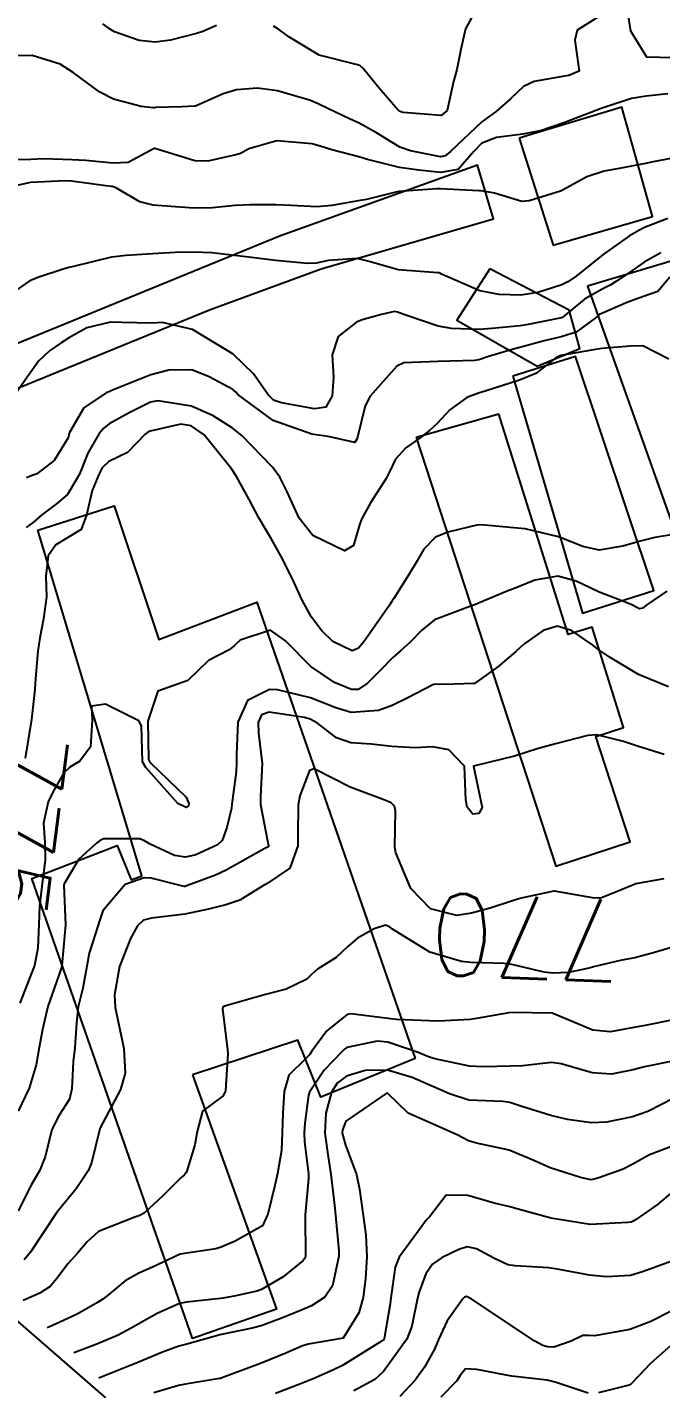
# Model space of a CAD drawing. Header units: metres. Extents: x 318500 to 325275, y 7408834 to 7428799.
# Drawn here: x 322087.7 to 322118.6, y 7421984.7 to 7422051.2 of the extents above; entities that cross this region are included whole.
import ezdxf
from ezdxf.enums import TextEntityAlignment as Align

# ---------------------------------------------------------------- set-up
doc = ezdxf.new("R2010")
doc.units = ezdxf.units.M
doc.header["$MEASUREMENT"] = 0
for name, color, linetype in [('Area', 45, 'Continuous'), ('Cotas', 45, 'Continuous'), ('Curvas de Nivel 1m', 11, 'Continuous'), ('Curvas de Nivel 5m', 15, 'Continuous'), ('Edificações', 30, 'Continuous'), ('Vias Primárias', 230, 'Continuous'), ('Vias Secundárias', 230, 'Continuous')]:
    doc.layers.add(name, color=color, linetype=linetype)
doc.styles.add('Style-STANDARD', font='STANDARD.shx')

msp = doc.modelspace()

# ---------------------------------------------------------------- linework, layer by layer
at = {"layer": 'Area'}
msp.add_lwpolyline([(322091.551, 7421984.242), (322082.87, 7421991.775)], dxfattribs=at)
at = {"layer": 'Curvas de Nivel 1m', "flags": 128}
for points, elevation in [([(322109.997, 7422052.746), (322109.103, 7422051.083), (322108.898, 7422050.154), (322108.689, 7422049.089), (322108.53, 7422048.502), (322108.212, 7422047.096), (322107.917, 7422046.84), (322106.046, 7422046.991), (322105.919, 7422047.039), (322105.865, 7422047.066), (322105.8, 7422047.122), (322104.873, 7422048.198), (322104.113, 7422049.148), (322103.952, 7422049.287), (322103.765, 7422049.34), (322101.959, 7422049.796), (322100.482, 7422050.686), (322099.978, 7422051.06), (322099.738, 7422051.204)], 783), ([(322115.989, 7422051.915), (322114.562, 7422051.011), (322114.453, 7422050.532), (322114.657, 7422049.009), (322114.157, 7422048.807), (322113.946, 7422048.772), (322112.47, 7422048.507), (322111.938, 7422048.256), (322111.313, 7422047.665), (322110.618, 7422047.06), (322109.915, 7422046.531), (322108.369, 7422045.093), (322108.123, 7422044.87), (322107.896, 7422044.837), (322106.428, 7422045.115), (322105.902, 7422045.299), (322104.766, 7422045.995), (322103.913, 7422046.479), (322103.45, 7422046.692), (322102.412, 7422047.173), (322101.923, 7422047.409), (322101.538, 7422047.572), (322099.933, 7422048.053), (322098.959, 7422048.19), (322097.933, 7422048.097), (322097.269, 7422047.901), (322095.921, 7422047.307), (322095.88, 7422047.301), (322095.253, 7422047.267), (322093.968, 7422047.231), (322093.919, 7422047.225), (322093.853, 7422047.215), (322093.264, 7422047.29), (322091.925, 7422047.651), (322091.258, 7422047.992), (322089.944, 7422048.953), (322089.323, 7422049.346), (322087.954, 7422049.776), (322086.324, 7422049.754)], 782), ([(322125.655, 7422051.192), (322125.154, 7422050.868), (322124.332, 7422050.519), (322123.973, 7422050.408), (322122.891, 7422049.971), (322122.146, 7422048.907), (322122.039, 7422048.819), (322121.949, 7422048.812), (322121.467, 7422048.917), (322119.96, 7422049.599), (322119.249, 7422049.659), (322117.961, 7422049.702), (322117.179, 7422050.972), (322117.016, 7422052)], 782), ([(322096.951, 7422051.245), (322096.284, 7422050.947), (322095.974, 7422050.843), (322094.703, 7422050.532), (322093.961, 7422050.424), (322093.177, 7422050.507), (322091.966, 7422050.93), (322091.733, 7422051.079), (322091.393, 7422051.319)], 783), ([(322118.985, 7422047.899), (322117.932, 7422047.788), (322117.22, 7422047.682), (322115.924, 7422047.261), (322115.728, 7422047.188), (322115.233, 7422047), (322113.915, 7422046.49), (322112.827, 7422046.115), (322111.909, 7422045.936), (322110.627, 7422045.779), (322109.904, 7422045.49), (322109.508, 7422045.076), (322108.758, 7422044.216), (322107.885, 7422044.07), (322106.823, 7422044.174), (322105.888, 7422044.301), (322104.33, 7422044.707), (322103.895, 7422044.823), (322102.588, 7422045.17), (322102.06, 7422045.336), (322101.902, 7422045.39), (322101.617, 7422045.468), (322099.904, 7422045.608), (322098.531, 7422045.221), (322098.126, 7422044.997), (322097.895, 7422044.921), (322096.524, 7422044.617), (322095.891, 7422044.63), (322093.941, 7422045.238), (322093.899, 7422045.228), (322092.633, 7422044.555), (322091.888, 7422044.521), (322090.574, 7422044.646), (322089.89, 7422044.685), (322088.506, 7422044.739), (322087.89, 7422044.7), (322087.199, 7422044.68)], 781), ([(322118.988, 7422041.814), (322117.846, 7422041.376), (322117.57, 7422041.239), (322117.121, 7422040.971), (322115.831, 7422040.063), (322114.512, 7422039.01), (322114.109, 7422038.722), (322113.813, 7422038.573), (322112.638, 7422038.201), (322111.805, 7422038.073), (322110.76, 7422038.101), (322109.808, 7422038.294), (322107.941, 7422039.098), (322107.866, 7422039.144), (322107.821, 7422039.162), (322107.752, 7422039.17), (322105.822, 7422039.318), (322104.41, 7422039.726), (322103.827, 7422039.868), (322102.415, 7422039.76), (322101.825, 7422039.644), (322101.391, 7422039.618), (322099.826, 7422039.774), (322098.537, 7422039.929), (322097.828, 7422040.013), (322096.724, 7422040.142), (322095.829, 7422040.178), (322094.934, 7422040.164), (322093.828, 7422040.095), (322092.534, 7422040.006), (322091.826, 7422039.927), (322089.963, 7422039.479), (322089.821, 7422039.443), (322089.738, 7422039.424), (322089.469, 7422039.344), (322088.232, 7422038.937), (322087.811, 7422038.765), (322086.986, 7422038.188)], 779), ([(322118.649, 7422040.135), (322117.827, 7422039.691), (322116.814, 7422038.975), (322116.211, 7422038.587), (322115.811, 7422038.384), (322114.928, 7422037.878), (322113.872, 7422037.019), (322113.825, 7422036.984), (322113.789, 7422036.973), (322112.177, 7422036.644), (322111.783, 7422036.582), (322110.401, 7422036.441), (322109.78, 7422036.403), (322108.425, 7422036.446), (322107.782, 7422036.562), (322106.148, 7422037.116), (322105.792, 7422037.253), (322105.64, 7422037.275), (322105, 7422037.132), (322104.067, 7422036.865), (322103.784, 7422036.753), (322102.886, 7422036.051), (322102.602, 7422035.167), (322102.657, 7422034.074), (322102.593, 7422033.167), (322102.294, 7422032.609), (322101.73, 7422032.52), (322100.119, 7422032.811), (322099.736, 7422032.95), (322099.466, 7422033.204), (322098.762, 7422034.227), (322097.76, 7422035.195), (322097.738, 7422035.209), (322097.71, 7422035.231), (322095.777, 7422036.391), (322094.318, 7422036.738), (322093.781, 7422036.712), (322092.349, 7422036.734), (322091.782, 7422036.749), (322090.625, 7422036.479), (322089.77, 7422036.004), (322089.37, 7422035.74), (322088.789, 7422035.35), (322088.259, 7422034.851), (322087.748, 7422034.143), (322087.221, 7422033.368)], 778), ([(322119.088, 7422038.947), (322118.502, 7422038.261), (322117.806, 7422038.008), (322117.039, 7422037.734), (322115.793, 7422037.199), (322115.658, 7422037.126), (322115.499, 7422036.994), (322114.52, 7422036.268), (322113.775, 7422036.034), (322112.948, 7422035.853), (322111.767, 7422035.519), (322111.392, 7422035.42), (322110.183, 7422035.064), (322109.758, 7422034.915), (322109.563, 7422034.878), (322107.757, 7422034.834), (322106.106, 7422034.767), (322105.755, 7422034.602), (322104.454, 7422033.139), (322104.205, 7422032.671), (322103.831, 7422031.148), (322103.807, 7422031.05), (322103.706, 7422030.874), (322102.411, 7422031.169), (322101.711, 7422031.272), (322101.605, 7422031.288), (322099.721, 7422031.948), (322097.997, 7422033.226), (322097.873, 7422033.36), (322097.742, 7422033.464), (322096.592, 7422034.091), (322095.752, 7422034.424), (322094.616, 7422034.406), (322093.749, 7422034.189), (322091.873, 7422033.44), (322091.741, 7422033.376), (322091.571, 7422033.313), (322090.476, 7422032.581), (322089.76, 7422031.339), (322089.751, 7422031.298), (322089.707, 7422031.116), (322089.029, 7422030.007), (322088.17, 7422029.355), (322087.821, 7422029.216), (322087.678, 7422029.158)], 777), ([(322119.043, 7422034.947), (322117.77, 7422035.609), (322117.158, 7422035.581), (322115.767, 7422035.475), (322115.354, 7422035.408), (322113.762, 7422035.121), (322113.681, 7422035.101), (322113.522, 7422035.022), (322112.541, 7422034.243), (322111.749, 7422033.923), (322110.073, 7422033.395), (322109.742, 7422033.285), (322109.18, 7422033.078), (322108.35, 7422032.472), (322107.721, 7422031.814), (322107.357, 7422031.462), (322106.888, 7422031.108), (322106.198, 7422030.62), (322105.694, 7422030.063), (322105.39, 7422029.418), (322105.24, 7422029.127), (322104.469, 7422027.939), (322104.029, 7422027.144), (322103.932, 7422026.869), (322103.64, 7422025.845), (322103.199, 7422025.594), (322101.647, 7422026.342), (322100.982, 7422027.187), (322100.401, 7422028.465), (322100.049, 7422029.196), (322099.687, 7422029.683), (322098.188, 7422031.223), (322097.716, 7422031.599), (322096.784, 7422032.185), (322095.731, 7422032.659), (322094.089, 7422032.922), (322093.734, 7422032.852), (322092.686, 7422032.335), (322091.717, 7422031.79), (322091.443, 7422031.585), (322091.217, 7422031.317), (322090.66, 7422030.361), (322090.253, 7422029.331), (322089.67, 7422028.34), (322089.131, 7422027.879), (322088.419, 7422027.352), (322088.022, 7422026.988), (322087.651, 7422026.728)], 776), ([(322118.935, 7422023.622), (322117.965, 7422022.956), (322117.759, 7422022.798), (322117.598, 7422022.762), (322117.47, 7422022.833), (322117.196, 7422022.966), (322115.609, 7422023.593), (322114.514, 7422024.109), (322113.62, 7422024.36), (322112.494, 7422024.154), (322111.611, 7422023.801), (322111.069, 7422023.587), (322109.831, 7422023.067), (322109.599, 7422022.97), (322109.448, 7422022.921), (322107.591, 7422022.221), (322106.974, 7422021.718), (322106.389, 7422021.112), (322105.959, 7422020.731), (322105.569, 7422020.388), (322104.937, 7422019.751), (322104.319, 7422019.138), (322103.861, 7422018.829), (322103.545, 7422018.817), (322102.719, 7422019.162), (322101.562, 7422019.952), (322100.315, 7422021.193), (322099.585, 7422021.725), (322098.106, 7422021.222), (322097.832, 7422020.97), (322097.573, 7422020.763), (322096.566, 7422020.244), (322095.55, 7422019.26), (322094.08, 7422018.737), (322093.598, 7422017.279), (322093.627, 7422015.405), (322093.697, 7422015.277), (322095.475, 7422013.564), (322095.606, 7422013.249), (322095.589, 7422013.128), (322095.467, 7422013.052), (322095.059, 7422013.256), (322093.496, 7422015.015), (322093.34, 7422015.282), (322093.288, 7422017.054), (322093.156, 7422017.285), (322091.532, 7422018.102), (322090.845, 7422018.002), (322090.88, 7422017.316), (322090.797, 7422016.027), (322090.282, 7422015.322), (322089.787, 7422015.036), (322089.491, 7422014.746), (322088.969, 7422013.846), (322088.725, 7422013.341), (322088.505, 7422012.294), (322088.568, 7422011.343), (322088.581, 7422010.493), (322088.432, 7422009.345), (322088.306, 7422008.249), (322088.274, 7422007.347), (322088.223, 7422006.197), (322088.056, 7422005.35), (322087.341, 7422003.499)], 774), ([(322119.021, 7422018.945), (322117.559, 7422019.552), (322116.175, 7422020.377), (322115.577, 7422020.792), (322115.318, 7422020.994), (322114.287, 7422021.71), (322113.589, 7422021.908), (322112.907, 7422021.706), (322111.959, 7422021.036), (322111.761, 7422020.854), (322111.575, 7422020.68), (322110.684, 7422019.932), (322109.551, 7422019.114), (322109.515, 7422019.106), (322108.55, 7422019.085), (322107.58, 7422019.069), (322107.549, 7422019.062), (322106.259, 7422018.393), (322105.534, 7422018.048), (322104.866, 7422017.794), (322103.528, 7422017.699), (322102.77, 7422017.923), (322101.538, 7422018.408), (322099.932, 7422018.808), (322099.544, 7422018.819), (322098.462, 7422018.29), (322098, 7422017.223), (322097.924, 7422015.643), (322097.934, 7422015.223), (322097.913, 7422014.804), (322097.704, 7422013.226), (322097.675, 7422013.019), (322097.453, 7422012.089), (322097.226, 7422011.45), (322096.996, 7422011.234), (322095.934, 7422010.746), (322095.434, 7422010.632), (322094.894, 7422010.717), (322093.711, 7422011.276), (322093.442, 7422011.431), (322093.203, 7422011.524), (322091.443, 7422011.537), (322091.291, 7422011.463), (322091.099, 7422011.313), (322090.222, 7422010.532), (322089.514, 7422009.329), (322089.502, 7422009.246), (322089.58, 7422007.328), (322089.569, 7422007.146), (322089.406, 7422005.33), (322089.4, 7422005.289), (322089.359, 7422005.192), (322088.714, 7422003.339), (322088.453, 7422002.213), (322088.297, 7422001.345), (322088.15, 7422000.494), (322087.799, 7421999.352), (322087.269, 7421998.236)], 773), ([(322118.805, 7422015.649), (322117.511, 7422016.052), (322116.822, 7422016.28), (322115.516, 7422016.601), (322115.09, 7422016.571), (322113.511, 7422016.162), (322112.616, 7422015.922), (322111.505, 7422015.566), (322109.5, 7422015.07), (322109.924, 7422013.063), (322109.76, 7422012.771), (322109.465, 7422012.73), (322109.195, 7422013.074), (322109.122, 7422013.429), (322109.067, 7422015.076), (322108.292, 7422015.873), (322107.509, 7422016.029), (322106.644, 7422015.973), (322105.509, 7422016.041), (322104.526, 7422016.15), (322103.511, 7422016.223), (322102.812, 7422016.46), (322101.889, 7422017.174), (322101.523, 7422017.376), (322101.255, 7422017.452), (322099.528, 7422017.711), (322099.148, 7422017.583), (322098.987, 7422017.208), (322099, 7422016.693), (322099.18, 7422015.205), (322099.092, 7422013.59), (322099.092, 7422013.206), (322099.443, 7422011.432), (322099.491, 7422011.199), (322099.482, 7422011.158), (322099.439, 7422011.128), (322099.282, 7422011.046), (322097.428, 7422010.005), (322096.898, 7422009.762), (322095.541, 7422009.249), (322095.452, 7422009.217), (322095.419, 7422009.208), (322095.378, 7422009.209), (322095.177, 7422009.254), (322093.754, 7422009.605), (322093.423, 7422009.629), (322092.493, 7422009.294), (322091.401, 7422008.02), (322091.223, 7422007.482), (322091.174, 7422007.312), (322090.738, 7422005.948), (322090.622, 7422005.317), (322090.426, 7422004.242), (322090.191, 7422003.321), (322090.113, 7422002.538), (322090.033, 7422001.323), (322089.959, 7422000.665), (322089.894, 7421999.324), (322089.778, 7421998.822), (322089.267, 7421998.031), (322088.918, 7421997.335), (322088.581, 7421995.999), (322088.318, 7421995.344), (322087.912, 7421994.657), (322087.263, 7421993.359)], 772), ([(322118.8, 7422009.572), (322117.424, 7422009.326), (322116.568, 7422008.973), (322115.757, 7422008.643), (322115.415, 7422008.634), (322113.463, 7422008.975), (322113.419, 7422008.977), (322111.825, 7422008.625), (322111.412, 7422008.503), (322110.313, 7422008.15), (322109.403, 7422007.906), (322108.69, 7422007.792), (322107.405, 7422008.118), (322106.438, 7422009.11), (322105.709, 7422010.845), (322105.664, 7422011.118), (322105.689, 7422012.895), (322105.643, 7422013.118), (322105.473, 7422013.294), (322105.174, 7422013.425), (322103.484, 7422014.059), (322101.726, 7422014.947), (322101.495, 7422014.863), (322101.026, 7422013.636), (322100.938, 7422013.185), (322100.929, 7422011.704), (322100.928, 7422011.185), (322100.525, 7422010.093), (322099.421, 7422009.341), (322099.159, 7422009.204), (322098.09, 7422008.54), (322097.406, 7422008.305), (322096.552, 7422008.09), (322095.399, 7422007.855), (322093.77, 7422007.649), (322093.394, 7422007.558), (322093.101, 7422007.284), (322092.757, 7422006.665), (322092.222, 7422005.297), (322091.967, 7422003.921), (322092.003, 7422003.3), (322092.183, 7422002.441), (322092.418, 7422001.293), (322092.497, 7422000.087), (322092.255, 7421999.295), (322091.261, 7421997.393), (322091.241, 7421997.329), (322091.241, 7421997.31), (322090.848, 7421995.702), (322090.689, 7421995.315), (322090.09, 7421994.448), (322089.2, 7421993.356), (322089.141, 7421993.273), (322087.864, 7421991.35), (322087.558, 7421990.971)], 771), ([(322119.337, 7422002.712), (322117.875, 7422002.412), (322117.33, 7422002.314), (322116.19, 7422002.114), (322115.328, 7422002.18), (322113.34, 7422003.02), (322111.34, 7422003.052), (322111.22, 7422003.042), (322109.65, 7422002.75), (322109.335, 7422002.709), (322107.792, 7422002.635), (322107.333, 7422002.644), (322105.736, 7422002.712), (322105.335, 7422002.759), (322103.503, 7422002.982), (322103.337, 7422002.95), (322102.335, 7422002.149), (322101.611, 7422001.167), (322101.486, 7422000.99), (322101.305, 7422000.804), (322100.487, 7421999.987), (322100.25, 7421999.185), (322100.195, 7421998.111), (322100.16, 7421997.187), (322100.118, 7421996.316), (322099.933, 7421995.189), (322099.804, 7421994.608), (322099.462, 7421993.196), (322099.194, 7421992.64), (322097.854, 7421991.888), (322097.184, 7421991.591), (322096.91, 7421991.505), (322095.18, 7421991.25), (322093.827, 7421990.614), (322093.166, 7421990.322), (322092.495, 7421989.955), (322091.714, 7421989.302), (322091.394, 7421989.058), (322091.144, 7421988.897), (322090.142, 7421988.313), (322089.128, 7421987.842), (322088.768, 7421987.693), (322088.69, 7421987.66)], 769), ([(322119.306, 7422000.693), (322117.856, 7422000.4), (322117.299, 7422000.245), (322116.239, 7422000.033), (322115.297, 7422000.106), (322113.774, 7422000.542), (322113.304, 7422000.601), (322111.886, 7422000.449), (322111.301, 7422000.425), (322109.964, 7422000.396), (322109.3, 7422000.425), (322107.611, 7422000.782), (322107.307, 7422000.892), (322106.799, 7422001.098), (322105.317, 7422001.602), (322104.789, 7422001.657), (322103.313, 7422001.339), (322103.198, 7422001.265), (322103.081, 7422001.152), (322102.215, 7422000.242), (322101.49, 7421999.168), (322101.438, 7421999.009), (322101.265, 7421997.65), (322101.23, 7421997.17), (322101.254, 7421996.739), (322101.443, 7421995.168), (322101.45, 7421994.945), (322101.281, 7421993.169), (322101.277, 7421993.091), (322101.304, 7421991.169), (322101.278, 7421991.07), (322101.177, 7421990.947), (322100.199, 7421990.15), (322099.155, 7421989.53), (322098.914, 7421989.443), (322097.894, 7421989.219), (322097.279, 7421989.097), (322097.148, 7421989.08), (322095.478, 7421988.914), (322095.144, 7421988.835), (322094.049, 7421988.353), (322093.128, 7421987.84), (322092.781, 7421987.63), (322092.146, 7421987.295), (322091.115, 7421986.856), (322089.99, 7421986.44)], 768), ([(322119.279, 7421998.875), (322118.012, 7421998.214), (322117.27, 7421997.963), (322115.988, 7421997.7), (322115.267, 7421997.659), (322114.082, 7421997.822), (322113.27, 7421998.02), (322111.855, 7421998.453), (322111.276, 7421998.658), (322110.939, 7421998.708), (322109.277, 7421998.777), (322108.322, 7421999.08), (322107.287, 7421999.54), (322106.512, 7421999.881), (322105.297, 7422000.24), (322104.215, 7422000.217), (322103.292, 7421999.946), (322102.836, 7421999.606), (322102.572, 7421999.157), (322102.289, 7421998.141), (322102.241, 7421997.16), (322102.397, 7421996.004), (322102.541, 7421995.157), (322102.72, 7421993.642), (322102.762, 7421993.154), (322102.921, 7421991.414), (322102.92, 7421991.153), (322102.609, 7421989.705), (322102.235, 7421989.159), (322101.584, 7421988.725), (322101.14, 7421988.53), (322100.172, 7421988.147), (322099.128, 7421987.759), (322098.69, 7421987.643), (322097.121, 7421987.307), (322097.06, 7421987.291), (322096.832, 7421987.233), (322095.499, 7421986.863), (322095.115, 7421986.756), (322094.311, 7421986.461), (322093.107, 7421985.962), (322091.475, 7421985.304), (322091.2, 7421985.2)], 767), ([(322119.254, 7421996.542), (322118.093, 7421996.106), (322117.24, 7421995.621), (322116.808, 7421995.395), (322115.62, 7421994.984), (322115.326, 7421994.891), (322115.228, 7421994.888), (322114.731, 7421994.997), (322113.237, 7421995.463), (322112.448, 7421995.822), (322111.249, 7421996.332), (322109.651, 7421996.667), (322109.256, 7421996.777), (322108.697, 7421997.076), (322107.266, 7421997.708), (322106.302, 7421998.136), (322105.28, 7421999.12), (322103.266, 7421997.739), (322103.096, 7421997.317), (322103.093, 7421997.152), (322103.251, 7421996.565), (322103.788, 7421995.142), (322103.935, 7421994.423), (322104.114, 7421993.136), (322104.241, 7421992.185), (322104.288, 7421991.133), (322104.233, 7421990.065), (322104.12, 7421989.135), (322103.897, 7421988.38), (322103.134, 7421987.15), (322101.428, 7421986.856), (322101.116, 7421986.756), (322100.339, 7421986.409), (322099.107, 7421985.905), (322097.254, 7421985.228), (322097.142, 7421985.187), (322097.099, 7421985.177), (322095.433, 7421984.908), (322095.094, 7421984.833), (322093.884, 7421984.472)], 766), ([(322119.18, 7421990.913), (322117.745, 7421990.381), (322117.169, 7421990.215), (322116.002, 7421990.143), (322115.169, 7421990.224), (322113.676, 7421990.501), (322113.174, 7421990.578), (322111.536, 7421990.673), (322111.175, 7421990.737), (322110.494, 7421991.05), (322109.641, 7421991.519), (322109.185, 7421991.61), (322108.78, 7421991.478), (322107.972, 7421991.082), (322107.495, 7421990.767), (322107.168, 7421990.288), (322106.845, 7421989.404), (322106.769, 7421989.096), (322106.492, 7421987.737), (322106.239, 7421987.103), (322105.104, 7421985.522), (322104.677, 7421985.126), (322103.66, 7421984.573)], 764), ([(322119.145, 7421988.464), (322118.153, 7421987.963), (322117.136, 7421987.573), (322115.414, 7421987.267), (322115.133, 7421987.279), (322114.839, 7421987.287), (322114.273, 7421986.999), (322113.42, 7421986.704), (322113.117, 7421986.718), (322112.892, 7421986.788), (322112.455, 7421987.02), (322111.133, 7421987.907), (322109.386, 7421989.066), (322109.152, 7421989.179), (322109.065, 7421989.158), (322108.981, 7421989.072), (322108.213, 7421988), (322107.794, 7421987.083), (322107.591, 7421986.61), (322107.107, 7421985.741), (322106.659, 7421985.097), (322105.897, 7421984.298)], 763), ([(322119.128, 7421986.784), (322118.149, 7421985.91), (322117.236, 7421984.958), (322117.165, 7421984.893), (322117.098, 7421984.854), (322115.598, 7421984.477)], 762), ([(322115.092, 7421984.463), (322113.48, 7421985.006), (322113.101, 7421985.098), (322111.367, 7421985.3), (322111.103, 7421985.336), (322109.666, 7421985.622), (322109.106, 7421985.647), (322108.852, 7421985.323), (322108.679, 7421985.074), (322107.904, 7421984.265)], 762)]:
    msp.add_lwpolyline(points, dxfattribs=dict(at, elevation=elevation))
at = {"layer": 'Curvas de Nivel 5m', "flags": 128}
for points, elevation in [([(322119.899, 7422044.897), (322118.273, 7422044.578), (322117.893, 7422044.503), (322116.607, 7422044.262), (322115.887, 7422044.125), (322115.033, 7422043.852), (322113.873, 7422043.212), (322113.742, 7422043.151), (322113.326, 7422043.025), (322112.224, 7422042.677), (322111.864, 7422042.652), (322110.532, 7422043.06), (322109.872, 7422043.174), (322109.766, 7422043.177), (322107.872, 7422043.265), (322107.704, 7422043.271), (322105.87, 7422043.136), (322105.776, 7422043.121), (322104.268, 7422042.739), (322103.863, 7422042.677), (322102.582, 7422042.446), (322101.858, 7422042.387), (322100.591, 7422042.461), (322099.859, 7422042.482), (322098.6, 7422042.478), (322097.858, 7422042.446), (322096.761, 7422042.342), (322095.856, 7422042.327), (322094.717, 7422042.411), (322093.858, 7422042.474), (322093.202, 7422042.632), (322092.071, 7422043.307), (322091.871, 7422043.374), (322091.795, 7422043.387), (322089.874, 7422043.639), (322089.557, 7422043.66), (322087.873, 7422043.571), (322086.972, 7422043.373)], 780), ([(322119.653, 7422026.462), (322118.358, 7422026.244), (322117.646, 7422026.06), (322116.8, 7422025.815), (322115.639, 7422025.622), (322114.846, 7422025.798), (322113.649, 7422026.281), (322112.029, 7422026.662), (322111.655, 7422026.696), (322109.868, 7422026.856), (322109.657, 7422026.847), (322108.24, 7422026.503), (322107.647, 7422026.26), (322107.069, 7422025.675), (322106.751, 7422025.109), (322106.333, 7422024.399), (322105.602, 7422023.265), (322105.542, 7422023.179), (322105.508, 7422023.121), (322105.361, 7422022.887), (322104.144, 7422021.142), (322103.887, 7422020.833), (322103.573, 7422020.712), (322102.633, 7422021.164), (322102.097, 7422021.685), (322101.592, 7422022.359), (322101.132, 7422023.185), (322100.724, 7422024.078), (322100.178, 7422025.195), (322099.644, 7422026.159), (322099.023, 7422027.21), (322098.545, 7422028.093), (322097.926, 7422029.226), (322097.685, 7422029.59), (322096.346, 7422031.25), (322095.717, 7422031.697), (322095.209, 7422031.774), (322093.712, 7422031.441), (322093.601, 7422031.392), (322093.473, 7422031.284), (322092.605, 7422030.388), (322091.69, 7422029.958), (322091.362, 7422029.638), (322091.206, 7422029.317), (322090.881, 7422028.531), (322090.595, 7422027.326), (322090.349, 7422026.63), (322089.643, 7422026.218), (322089.1, 7422025.883), (322088.724, 7422025.349), (322088.61, 7422024.356), (322088.643, 7422023.35), (322088.509, 7422022.271), (322088.318, 7422021.349), (322088.221, 7422020.7), (322088.106, 7422019.352), (322088.079, 7422018.815), (322087.92, 7422017.354), (322087.605, 7422015.462)], 775), ([(322119.38, 7422006.297), (322118.343, 7422005.983), (322117.371, 7422005.724), (322116.738, 7422005.601), (322115.364, 7422005.281), (322115.144, 7422005.212), (322114.143, 7422005.008), (322113.36, 7422004.971), (322112.944, 7422005.024), (322111.365, 7422005.394), (322110.976, 7422005.435), (322109.366, 7422005.496), (322108.908, 7422005.535), (322107.374, 7422006), (322105.546, 7422007.118), (322105.392, 7422007.233), (322105.208, 7422007.308), (322104.648, 7422007.131), (322103.84, 7422006.687), (322103.377, 7422006.288), (322102.788, 7422005.737), (322101.888, 7422005.165), (322101.603, 7422004.922), (322101.355, 7422004.681), (322100.35, 7422004.185), (322099.347, 7422003.932), (322097.527, 7422003.413), (322097.341, 7422003.364), (322097.257, 7422003.315), (322097.237, 7422003.231), (322097.33, 7422002.563), (322097.492, 7422001.227), (322097.497, 7422001.038), (322097.398, 7421999.228), (322097.278, 7421998.986), (322096.271, 7421998.239), (322096.005, 7421997.243), (322095.9, 7421996.593), (322095.49, 7421995.247), (322095.368, 7421995.109), (322095.226, 7421994.988), (322094.353, 7421994.123), (322093.433, 7421993.276), (322093.199, 7421993.137), (322092.964, 7421993.05), (322091.19, 7421992.358), (322090.643, 7421991.858), (322090.173, 7421991.32), (322089.705, 7421990.792), (322089.161, 7421990.057), (322088.823, 7421989.667), (322088.327, 7421989.342), (322087.509, 7421988.99)], 770), ([(322119.22, 7421994.287), (322118.481, 7421993.678), (322117.464, 7421992.957), (322117.302, 7421992.856), (322117.199, 7421992.817), (322117.031, 7421992.796), (322115.197, 7421992.707), (322113.282, 7421993.009), (322113.2, 7421993.035), (322113.165, 7421993.046), (322111.208, 7421993.575), (322110.515, 7421993.745), (322109.216, 7421994.111), (322108.161, 7421994.135), (322107.368, 7421993.088), (322107.286, 7421993.003), (322107.198, 7421992.92), (322105.87, 7421991.11), (322105.673, 7421990.612), (322105.47, 7421989.115), (322105.433, 7421988.829), (322105.143, 7421987.12), (322105.12, 7421987.079), (322104.964, 7421986.968), (322103.107, 7421985.812), (322102.664, 7421985.595), (322101.663, 7421985.164), (322101.264, 7421985.001), (322101.097, 7421984.942), (322099.83, 7421984.448)], 765)]:
    msp.add_lwpolyline(points, dxfattribs=dict(at, elevation=elevation))
at = {"layer": 'Edificações'}
for points in [[(322111.724, 7422045.744), (322113.396, 7422040.517), (322118.248, 7422041.918), (322116.739, 7422047.253)], [(322115.059, 7422038.507), (322119.9, 7422024.944), (322124.894, 7422026.589), (322119.688, 7422039.894)], [(322110.3, 7422039.362), (322108.682, 7422036.854), (322112.612, 7422034.61), (322114.692, 7422035.468), (322114.164, 7422037.349)], [(322111.42, 7422034.119), (322114.825, 7422022.555), (322118.298, 7422023.656), (322114.486, 7422035.085)], [(322106.702, 7422031.118), (322113.523, 7422010.202), (322117.156, 7422011.387), (322115.478, 7422016.532), (322116.824, 7422016.971), (322115.291, 7422021.87), (322114.121, 7422021.504), (322110.742, 7422032.265)]]:
    msp.add_lwpolyline(points, close=True, dxfattribs=at)
msp.add_lwpolyline([(322095.78, 7422000), (322099.874, 7421988.561), (322095.78, 7421987.134), (322087.931, 7422009.591), (322092.103, 7422011.205), (322092.776, 7422009.521), (322093.298, 7422009.729), (322088.234, 7422026.603), (322091.959, 7422027.797), (322094.138, 7422021.264), (322098.917, 7422023.091), (322106.656, 7422000.806), (322102.044, 7421998.915), (322100.929, 7422001.695), (322095.78, 7422000)], dxfattribs=at)
at = {"layer": 'Vias Primárias'}
for points in [[(323715.644, 7420145.548, 0), (323709.04, 7420132.939)], [(323831.088, 7420001.787, 0), (323833.844, 7420008.443, 0.220888)]]:
    msp.add_lwpolyline(points, format="xyb", dxfattribs=at)
at = {"layer": 'Vias Secundárias'}
msp.add_lwpolyline([(322054.03, 7422022.828), (322056.632, 7422022.986), (322058.851, 7422023.153), (322062.125, 7422024.262), (322075.053, 7422028.754), (322084.59, 7422032.456), (322096.61, 7422037.354), (322102.06, 7422039.355), (322110.47, 7422041.81), (322109.692, 7422044.422), (322100.071, 7422040.976), (322087.155, 7422035.686), (322075.133, 7422031.287), (322061.328, 7422025.945), (322059.048, 7422025.278), (322057.102, 7422024.888), (322055.489, 7422024.722), (322052.386, 7422024.513)], dxfattribs=at)

# ---------------------------------------------------------------- texts
at = {"layer": 'Cotas', "style": 'Style-STANDARD'}
for s, rotation, p in [('775', 262.57697, (322087.149, 7422012.199, 775)), ('770', 177.82772, (322112.06, 7422006.72, 770))]:
    msp.add_text(s, height=4, rotation=rotation, dxfattribs=at).set_placement(p, align=Align.MIDDLE_CENTER)

doc.saveas('drawing.dxf')
